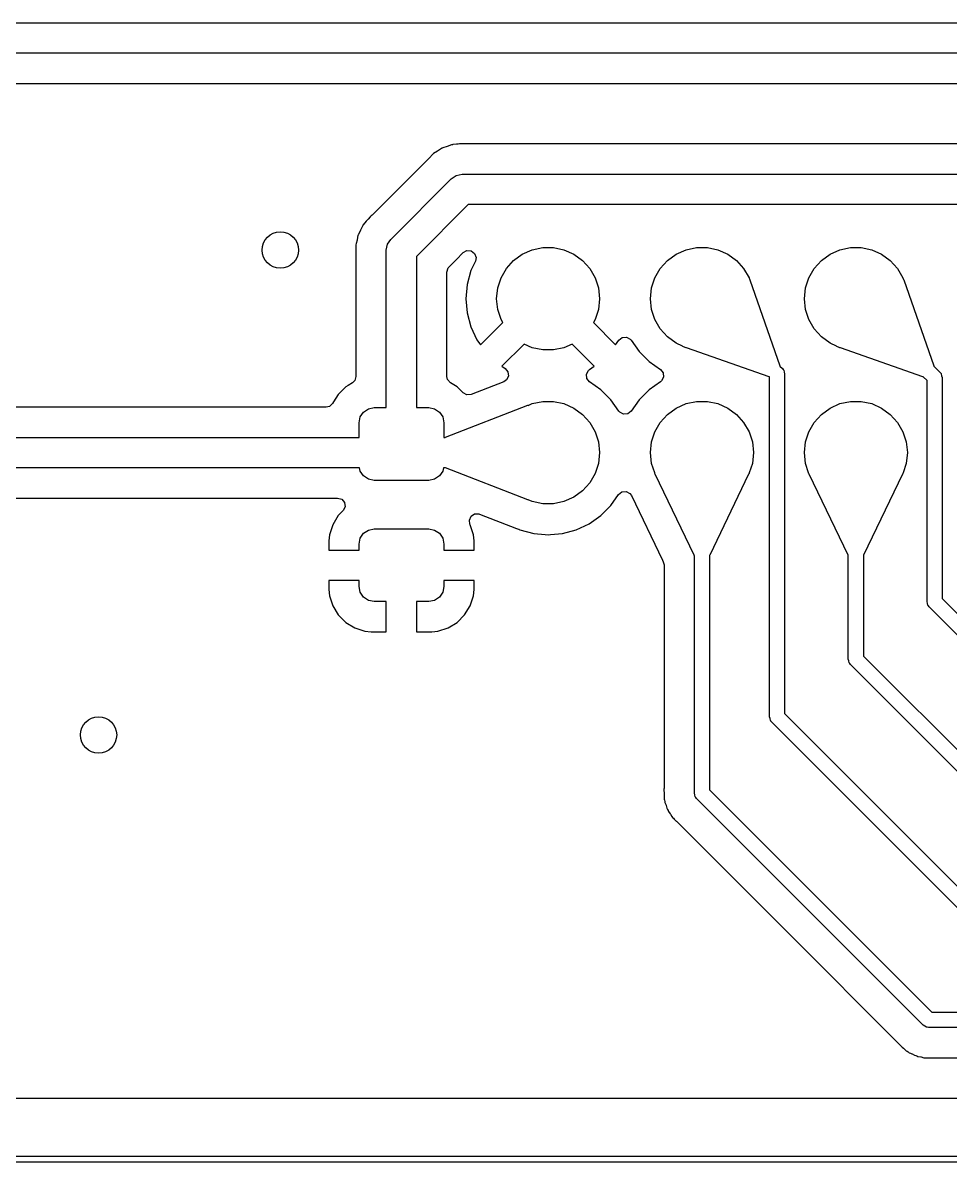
# Model space of a CAD drawing. Extents: x 1.18 to 9.06, y -3.74 to -1.97.
# Drawn here: x 2.904 to 3.506, y -3.742 to -3.002 of the extents above; entities that cross this region are included whole.
import ezdxf

# ---------------------------------------------------------------- set-up
doc = ezdxf.new("R2010")
doc.units = 0
doc.header["$MEASUREMENT"] = 0
doc.layers.add('BLACK', color=7, linetype='CONTINUOUS')

msp = doc.modelspace()

# ---------------------------------------------------------------- linework, layer by layer
at = {"layer": 'BLACK', "linetype": 'CONTINUOUS'}
for p, q in [((2.46471, -3.00197), (5.98425, -3.00197)), ((5.98018, -3.02165), (2.46063, -3.02165)), ((2.46106, -3.04136), (5.96999, -3.04136)), ((3.1731, -3.08531), (3.17053, -3.0869)), ((3.17563, -3.08365), (3.1731, -3.08531)), ((3.17588, -3.08352), (3.17563, -3.08365)), ((3.17615, -3.08339), (3.17588, -3.08352)), ((3.17588, -3.08352), (3.17588, -3.08352)), ((3.1764, -3.08327), (3.17615, -3.0834)), ((3.17615, -3.0834), (3.17615, -3.08339)), ((3.17927, -3.08232), (3.1764, -3.08327)), ((3.18212, -3.08129), (3.17927, -3.08232)), ((3.18239, -3.08122), (3.18212, -3.08129)), ((3.18268, -3.08116), (3.18239, -3.08122)), ((3.18239, -3.08122), (3.18239, -3.08122)), ((3.18296, -3.0811), (3.18268, -3.08116)), ((3.18268, -3.08116), (3.18268, -3.08116)), ((3.18537, -3.08089), (3.18296, -3.0811)), ((3.18597, -3.08084), (3.18537, -3.08089)), ((3.1864, -3.08079), (3.18597, -3.08084)), ((3.18726, -3.08069), (3.1864, -3.08079)), ((3.18758, -3.08069), (3.18726, -3.08069)), ((3.18779, -3.08068), (3.18758, -3.08069)), ((3.18809, -3.08065), (3.18779, -3.08068)), ((3.18984, -3.0805), (3.18809, -3.08065)), ((3.19078, -3.08064), (3.18984, -3.0805)), ((3.19148, -3.08069), (3.19078, -3.08064)), ((4.01532, -3.08069), (3.19148, -3.08069)), ((3.16778, -3.08965), (3.13049, -3.12694)), ((3.16985, -3.08745), (3.16778, -3.08965)), ((3.17007, -3.08726), (3.16985, -3.08745)), ((3.1703, -3.08708), (3.17007, -3.08726)), ((3.17007, -3.08726), (3.17007, -3.08726)), ((3.17053, -3.0869), (3.1703, -3.08708)), ((3.1703, -3.08708), (3.1703, -3.08708)), ((3.18202, -3.10328), (3.18521, -3.10114)), ((3.18521, -3.10114), (3.18898, -3.10039)), ((3.18898, -3.10039), (3.18898, -3.10039)), ((3.18898, -3.10039), (4.01575, -3.10039)), ((3.14265, -3.14265), (3.18202, -3.10328)), ((3.18202, -3.10328), (3.18202, -3.10328)), ((3.19305, -3.12008), (3.15945, -3.15368)), ((4.01167, -3.12008), (3.19305, -3.12008)), ((3.1275, -3.12993), (3.1267, -3.13094)), ((3.12773, -3.1297), (3.1275, -3.12993)), ((3.12787, -3.12954), (3.12773, -3.1297)), ((3.12919, -3.12797), (3.12787, -3.12954)), ((3.12995, -3.1274), (3.12919, -3.12797)), ((3.13049, -3.12694), (3.12995, -3.1274)), ((3.12301, -3.13673), (3.12165, -3.13943)), ((3.12429, -3.13399), (3.12301, -3.13673)), ((3.12444, -3.13375), (3.12429, -3.13399)), ((3.12459, -3.1335), (3.12443, -3.13375)), ((3.12443, -3.13375), (3.12444, -3.13375)), ((3.1246, -3.1335), (3.12459, -3.1335)), ((3.12475, -3.13326), (3.1246, -3.1335)), ((3.1267, -3.13094), (3.12475, -3.13326)), ((3.12025, -3.14536), (3.12006, -3.14615)), ((3.12076, -3.14321), (3.12025, -3.14536)), ((3.12115, -3.14131), (3.12076, -3.14321)), ((3.12137, -3.14025), (3.12115, -3.14131)), ((3.12146, -3.13998), (3.12137, -3.14025)), ((3.12155, -3.1397), (3.12146, -3.13998)), ((3.12146, -3.13998), (3.12146, -3.13998)), ((3.12165, -3.13943), (3.12155, -3.1397)), ((3.12155, -3.1397), (3.12155, -3.1397)), ((3.14051, -3.14584), (3.14265, -3.14265)), ((3.12, -3.14673), (3.11997, -3.14701)), ((3.11997, -3.14701), (3.12006, -3.15004)), ((3.12002, -3.14643), (3.11999, -3.14673)), ((3.11999, -3.14673), (3.12, -3.14673)), ((3.12003, -3.14644), (3.12002, -3.14643)), ((3.12006, -3.14615), (3.12003, -3.14644)), ((3.12006, -3.15004), (3.12006, -3.23167)), ((3.13976, -3.14961), (3.14051, -3.14584)), ((3.13976, -3.25197), (3.13976, -3.14961)), ((3.18508, -3.15592), (3.18976, -3.15124)), ((3.18976, -3.15124), (3.19218, -3.14992)), ((3.19218, -3.14992), (3.19492, -3.15011)), ((3.19492, -3.15011), (3.19712, -3.15176)), ((3.19712, -3.15176), (3.19808, -3.15434)), ((3.22249, -3.15633), (3.22815, -3.15222)), ((3.22815, -3.15222), (3.23454, -3.14937)), ((3.23454, -3.14937), (3.24138, -3.14792)), ((3.24138, -3.14792), (3.24838, -3.14792)), ((3.24838, -3.14792), (3.25522, -3.14937)), ((3.25522, -3.14937), (3.26161, -3.15222)), ((3.26161, -3.15222), (3.26727, -3.15633)), ((3.32249, -3.15633), (3.32815, -3.15222)), ((3.32815, -3.15222), (3.33454, -3.14937)), ((3.33454, -3.14937), (3.34138, -3.14792)), ((3.34138, -3.14792), (3.34838, -3.14792)), ((3.34838, -3.14792), (3.35522, -3.14937)), ((3.35522, -3.14937), (3.36161, -3.15222)), ((3.36161, -3.15222), (3.36727, -3.15633)), ((3.42249, -3.15633), (3.42815, -3.15222)), ((3.42815, -3.15222), (3.43454, -3.14937)), ((3.43454, -3.14937), (3.44138, -3.14792)), ((3.44138, -3.14792), (3.44838, -3.14792)), ((3.44838, -3.14792), (3.45522, -3.14937)), ((3.45522, -3.14937), (3.46161, -3.15222)), ((3.46161, -3.15222), (3.46727, -3.15633)), ((3.15945, -3.15368), (3.15945, -3.25197)), ((3.17993, -3.16123), (3.18058, -3.16042)), ((3.18058, -3.16042), (3.18508, -3.15592)), ((3.19764, -3.15675), (3.19475, -3.16295)), ((3.19808, -3.15434), (3.19764, -3.15675)), ((3.21781, -3.16153), (3.22249, -3.15633)), ((3.26727, -3.15633), (3.27196, -3.16153)), ((3.31781, -3.16153), (3.32249, -3.15633)), ((3.36727, -3.15633), (3.37196, -3.16153)), ((3.41781, -3.16153), (3.42249, -3.15633)), ((3.46727, -3.15633), (3.47196, -3.16153)), ((3.17915, -3.16387), (3.17993, -3.16123)), ((3.17915, -3.23167), (3.17915, -3.16387)), ((3.19475, -3.16295), (3.19234, -3.17194)), ((3.19475, -3.16295), (3.19475, -3.16295)), ((3.21215, -3.17424), (3.21431, -3.16759)), ((3.21431, -3.16759), (3.21781, -3.16153)), ((3.27196, -3.16153), (3.27545, -3.16759)), ((3.27545, -3.16759), (3.27762, -3.17424)), ((3.31215, -3.17424), (3.31431, -3.16759)), ((3.31431, -3.16759), (3.31781, -3.16153)), ((3.37196, -3.16153), (3.37545, -3.16759)), ((3.37545, -3.16759), (3.37581, -3.16869)), ((3.41215, -3.17424), (3.41431, -3.16759)), ((3.41431, -3.16759), (3.41781, -3.16153)), ((3.47196, -3.16153), (3.47545, -3.16759)), ((3.47545, -3.16759), (3.47581, -3.16869)), ((3.19234, -3.17194), (3.19153, -3.1812)), ((3.19234, -3.17194), (3.19234, -3.17194)), ((3.21142, -3.1812), (3.21215, -3.17424)), ((3.27762, -3.17424), (3.27835, -3.1812)), ((3.31142, -3.1812), (3.31215, -3.17424)), ((3.37581, -3.16869), (3.37595, -3.16883)), ((3.37595, -3.16883), (3.37596, -3.16885)), ((3.37596, -3.16885), (3.39559, -3.22477)), ((3.41142, -3.1812), (3.41215, -3.17424)), ((3.47581, -3.16869), (3.47595, -3.16883)), ((3.47595, -3.16883), (3.47596, -3.16885)), ((3.47596, -3.16885), (3.49559, -3.22477)), ((3.19153, -3.1812), (3.19153, -3.1812)), ((3.19153, -3.1812), (3.19234, -3.19047)), ((3.21215, -3.18816), (3.21142, -3.1812)), ((3.27835, -3.1812), (3.27762, -3.18816)), ((3.31215, -3.18816), (3.31142, -3.1812)), ((3.41215, -3.18816), (3.41142, -3.1812)), ((3.21431, -3.19481), (3.21215, -3.18816)), ((3.27762, -3.18816), (3.27545, -3.19481)), ((3.31431, -3.19481), (3.31215, -3.18816)), ((3.41431, -3.19481), (3.41215, -3.18816)), ((3.19234, -3.19047), (3.19234, -3.19047)), ((3.19234, -3.19047), (3.19475, -3.19945)), ((3.20099, -3.21118), (3.21542, -3.19674)), ((3.21542, -3.19674), (3.21431, -3.19481)), ((3.27545, -3.19481), (3.27434, -3.19674)), ((3.27434, -3.19674), (3.28878, -3.21118)), ((3.31781, -3.20087), (3.31431, -3.19481)), ((3.41781, -3.20087), (3.41431, -3.19481)), ((3.19475, -3.19945), (3.19475, -3.19945)), ((3.19475, -3.19945), (3.19868, -3.20788)), ((3.32249, -3.20607), (3.31781, -3.20087)), ((3.42249, -3.20607), (3.41781, -3.20087)), ((3.19868, -3.20788), (3.19868, -3.20788)), ((3.19868, -3.20788), (3.20099, -3.21118)), ((3.20099, -3.21118), (3.20099, -3.21118)), ((3.22931, -3.2107), (3.21491, -3.2251)), ((3.23454, -3.21303), (3.22931, -3.2107)), ((3.26046, -3.2107), (3.25522, -3.21303)), ((3.27486, -3.2251), (3.26046, -3.2107)), ((3.28878, -3.21118), (3.29087, -3.20819)), ((3.29087, -3.20819), (3.29302, -3.20647)), ((3.29302, -3.20647), (3.29576, -3.20618)), ((3.29576, -3.20618), (3.29821, -3.20743)), ((3.29821, -3.20743), (3.29887, -3.20819)), ((3.29887, -3.20819), (3.304, -3.21551)), ((3.32815, -3.21018), (3.32249, -3.20607)), ((3.33227, -3.21202), (3.32815, -3.21018)), ((3.33227, -3.21204), (3.33227, -3.21202)), ((3.33253, -3.21228), (3.33227, -3.21204)), ((3.33407, -3.21282), (3.33253, -3.21228)), ((3.42815, -3.21018), (3.42249, -3.20607)), ((3.43227, -3.21202), (3.42815, -3.21018)), ((3.43227, -3.21204), (3.43227, -3.21202)), ((3.43253, -3.21228), (3.43227, -3.21204)), ((3.43407, -3.21282), (3.43253, -3.21228)), ((3.24138, -3.21448), (3.23454, -3.21303)), ((3.24838, -3.21448), (3.24138, -3.21448)), ((3.25522, -3.21303), (3.24838, -3.21448)), ((3.304, -3.21551), (3.304, -3.21551)), ((3.304, -3.21551), (3.31057, -3.22209)), ((3.33454, -3.21303), (3.33407, -3.21282)), ((3.33486, -3.2131), (3.33454, -3.21303)), ((3.38845, -3.23191), (3.33486, -3.2131)), ((3.43454, -3.21303), (3.43407, -3.21282)), ((3.43486, -3.2131), (3.43454, -3.21303)), ((3.48845, -3.23191), (3.43486, -3.2131)), ((3.21491, -3.2251), (3.21708, -3.22662)), ((3.21708, -3.22662), (3.2188, -3.22877)), ((3.27187, -3.22719), (3.27486, -3.2251)), ((3.31057, -3.22209), (3.31057, -3.22209)), ((3.31057, -3.22209), (3.31788, -3.2272)), ((3.39559, -3.22477), (3.39558, -3.22494)), ((3.39558, -3.22494), (3.39718, -3.22654)), ((3.39718, -3.22654), (3.39771, -3.22724)), ((3.49559, -3.22477), (3.49558, -3.22494)), ((3.49558, -3.22494), (3.49954, -3.2289)), ((3.11928, -3.23431), (3.11774, -3.23582)), ((3.12006, -3.23167), (3.11928, -3.23431)), ((3.17963, -3.23378), (3.17915, -3.23167)), ((3.18147, -3.23582), (3.17963, -3.23378)), ((3.21784, -3.23396), (3.21605, -3.23517)), ((3.21908, -3.2315), (3.21784, -3.23396)), ((3.2188, -3.22877), (3.21908, -3.2315)), ((3.26987, -3.2303), (3.27111, -3.22785)), ((3.27015, -3.23304), (3.26987, -3.2303)), ((3.27187, -3.23519), (3.27015, -3.23304)), ((3.27111, -3.22785), (3.27187, -3.22719)), ((3.31788, -3.2272), (3.3196, -3.22935)), ((3.31988, -3.23209), (3.31864, -3.23454)), ((3.3196, -3.22935), (3.31988, -3.23209)), ((3.38861, -3.23194), (3.38845, -3.23191)), ((3.38864, -3.23192), (3.38861, -3.23194)), ((3.38878, -3.23206), (3.38864, -3.23192)), ((3.38878, -3.45276), (3.38878, -3.23206)), ((3.39771, -3.22724), (3.39784, -3.22736)), ((3.39784, -3.22736), (3.39787, -3.22746)), ((3.39787, -3.22746), (3.39802, -3.22766)), ((3.39802, -3.22766), (3.39828, -3.22885)), ((3.39828, -3.22885), (3.39862, -3.23002)), ((3.39862, -3.23002), (3.39862, -3.45072)), ((3.48861, -3.23194), (3.48845, -3.23191)), ((3.48864, -3.23192), (3.48861, -3.23194)), ((3.49114, -3.23442), (3.48864, -3.23192)), ((3.49114, -3.37795), (3.49114, -3.23442)), ((3.49954, -3.2289), (3.50007, -3.22961)), ((3.50007, -3.22961), (3.5002, -3.22972)), ((3.5002, -3.22972), (3.50023, -3.22982)), ((3.50023, -3.22982), (3.50038, -3.23002)), ((3.50038, -3.23002), (3.50064, -3.23121)), ((3.50064, -3.23121), (3.50098, -3.23238)), ((3.50098, -3.23238), (3.50098, -3.37591)), ((3.11344, -3.23848), (3.10855, -3.24336)), ((3.11505, -3.23748), (3.11344, -3.23848)), ((3.11774, -3.23582), (3.11505, -3.23748)), ((3.18577, -3.23848), (3.18147, -3.23582)), ((3.18962, -3.24233), (3.18577, -3.23848)), ((3.18577, -3.23848), (3.18577, -3.23848)), ((3.21605, -3.23517), (3.19485, -3.24342)), ((3.27919, -3.24032), (3.27187, -3.23519)), ((3.28577, -3.24689), (3.27919, -3.24032)), ((3.27919, -3.24032), (3.27919, -3.24032)), ((3.31057, -3.24032), (3.304, -3.24689)), ((3.31788, -3.2352), (3.31057, -3.24032)), ((3.31864, -3.23454), (3.31788, -3.2352)), ((3.10555, -3.24823), (3.10487, -3.24933)), ((3.10855, -3.24336), (3.10555, -3.24823)), ((3.10855, -3.24336), (3.10855, -3.24336)), ((3.18967, -3.24237), (3.18962, -3.24233)), ((3.19211, -3.24366), (3.18967, -3.24237)), ((3.19485, -3.24342), (3.19211, -3.24366)), ((3.23454, -3.24937), (3.24138, -3.24792)), ((3.24138, -3.24792), (3.24838, -3.24792)), ((3.24838, -3.24792), (3.25522, -3.24937)), ((3.29088, -3.2542), (3.28577, -3.24689)), ((3.304, -3.24689), (3.29888, -3.2542)), ((3.33454, -3.24937), (3.34138, -3.24792)), ((3.34138, -3.24792), (3.34838, -3.24792)), ((3.34838, -3.24792), (3.35522, -3.24937)), ((3.43454, -3.24937), (3.44138, -3.24792)), ((3.44138, -3.24792), (3.44838, -3.24792)), ((3.44838, -3.24792), (3.45522, -3.24937)), ((3.10071, -3.25165), (2.33089, -3.25165)), ((3.10282, -3.25117), (3.10071, -3.25165)), ((3.10487, -3.24933), (3.10282, -3.25117)), ((3.1228, -3.25804), (3.12493, -3.25485)), ((3.12493, -3.25485), (3.12812, -3.25272)), ((3.12812, -3.25272), (3.13189, -3.25197)), ((3.13189, -3.25197), (3.13976, -3.25197)), ((3.15945, -3.25197), (3.16732, -3.25197)), ((3.16732, -3.25197), (3.17109, -3.25272)), ((3.17109, -3.25272), (3.17428, -3.25485)), ((3.17428, -3.25485), (3.17642, -3.25804)), ((3.17825, -3.27124), (3.23166, -3.25045)), ((3.23166, -3.25045), (3.23201, -3.25045)), ((3.23201, -3.25045), (3.23204, -3.25049)), ((3.23204, -3.25049), (3.23454, -3.24937)), ((3.25522, -3.24937), (3.26161, -3.25222)), ((3.26161, -3.25222), (3.26727, -3.25633)), ((3.26727, -3.25633), (3.27196, -3.26153)), ((3.29154, -3.25496), (3.29088, -3.2542)), ((3.294, -3.2562), (3.29154, -3.25496)), ((3.29673, -3.25592), (3.294, -3.2562)), ((3.29888, -3.2542), (3.29673, -3.25592)), ((3.31781, -3.26153), (3.32249, -3.25633)), ((3.32249, -3.25633), (3.32815, -3.25222)), ((3.32815, -3.25222), (3.33454, -3.24937)), ((3.35522, -3.24937), (3.36161, -3.25222)), ((3.36161, -3.25222), (3.36727, -3.25633)), ((3.36727, -3.25633), (3.37196, -3.26153)), ((3.41781, -3.26153), (3.42249, -3.25633)), ((3.42249, -3.25633), (3.42815, -3.25222)), ((3.42815, -3.25222), (3.43454, -3.24937)), ((3.45522, -3.24937), (3.46161, -3.25222)), ((3.46161, -3.25222), (3.46727, -3.25633)), ((3.46727, -3.25633), (3.47196, -3.26153)), ((3.12205, -3.26181), (3.1228, -3.25804)), ((3.12205, -3.27136), (3.12205, -3.26181)), ((3.17642, -3.25804), (3.17717, -3.26181)), ((3.17717, -3.26181), (3.17717, -3.27136)), ((3.27196, -3.26153), (3.27545, -3.26759)), ((3.31431, -3.26759), (3.31781, -3.26153)), ((3.37196, -3.26153), (3.37545, -3.26759)), ((3.41431, -3.26759), (3.41781, -3.26153)), ((3.47196, -3.26153), (3.47545, -3.26759)), ((2.32071, -3.27136), (3.12205, -3.27136)), ((3.17717, -3.27136), (3.17808, -3.27136)), ((3.17808, -3.27136), (3.17809, -3.27135)), ((3.17809, -3.27135), (3.17825, -3.27124)), ((3.27545, -3.26759), (3.27762, -3.27424)), ((3.31215, -3.27424), (3.31431, -3.26759)), ((3.37545, -3.26759), (3.37762, -3.27424)), ((3.41215, -3.27424), (3.41431, -3.26759)), ((3.47545, -3.26759), (3.47762, -3.27424)), ((3.27762, -3.27424), (3.27835, -3.2812)), ((3.31142, -3.2812), (3.31215, -3.27424)), ((3.37762, -3.27424), (3.37835, -3.2812)), ((3.41142, -3.2812), (3.41215, -3.27424)), ((3.47762, -3.27424), (3.47835, -3.2812)), ((3.27835, -3.2812), (3.27762, -3.28816)), ((3.31215, -3.28816), (3.31142, -3.2812)), ((3.37835, -3.2812), (3.37762, -3.28816)), ((3.41215, -3.28816), (3.41142, -3.2812)), ((3.47835, -3.2812), (3.47762, -3.28816)), ((3.12238, -3.29104), (2.31663, -3.29104)), ((3.1228, -3.29314), (3.12238, -3.29104)), ((3.12493, -3.29633), (3.1228, -3.29314)), ((3.17642, -3.29314), (3.17428, -3.29633)), ((3.17683, -3.29104), (3.17642, -3.29314)), ((3.17813, -3.29104), (3.17683, -3.29104)), ((3.17825, -3.29116), (3.17813, -3.29104)), ((3.23166, -3.31195), (3.17825, -3.29116)), ((3.27762, -3.28816), (3.27545, -3.29481)), ((3.31417, -3.29439), (3.31215, -3.28816)), ((3.37762, -3.28816), (3.3756, -3.29436)), ((3.41417, -3.29439), (3.41215, -3.28816)), ((3.47762, -3.28816), (3.4756, -3.29436)), ((3.12812, -3.29846), (3.12493, -3.29633)), ((3.13189, -3.29921), (3.12812, -3.29846)), ((3.16732, -3.29921), (3.13189, -3.29921)), ((3.17109, -3.29846), (3.16732, -3.29921)), ((3.17428, -3.29633), (3.17109, -3.29846)), ((3.27196, -3.30087), (3.26727, -3.30607)), ((3.27545, -3.29481), (3.27196, -3.30087)), ((3.31418, -3.29445), (3.31417, -3.29439)), ((3.31423, -3.29455), (3.31418, -3.29445)), ((3.31431, -3.29481), (3.31423, -3.29455)), ((3.31455, -3.29523), (3.31431, -3.29481)), ((3.33984, -3.34787), (3.31455, -3.29523)), ((3.37521, -3.29523), (3.34993, -3.34787)), ((3.37545, -3.29481), (3.37521, -3.29523)), ((3.37554, -3.29455), (3.37545, -3.29481)), ((3.37559, -3.29445), (3.37554, -3.29455)), ((3.3756, -3.29442), (3.37559, -3.29445)), ((3.3756, -3.29436), (3.3756, -3.29442)), ((3.41418, -3.29445), (3.41417, -3.29439)), ((3.41423, -3.29455), (3.41418, -3.29445)), ((3.41431, -3.29481), (3.41423, -3.29455)), ((3.41455, -3.29523), (3.41431, -3.29481)), ((3.43984, -3.34787), (3.41455, -3.29523)), ((3.47521, -3.29523), (3.44993, -3.34787)), ((3.47545, -3.29481), (3.47521, -3.29523)), ((3.47554, -3.29455), (3.47545, -3.29481)), ((3.47559, -3.29445), (3.47554, -3.29455)), ((3.4756, -3.29442), (3.47559, -3.29445)), ((3.4756, -3.29436), (3.4756, -3.29442)), ((3.26727, -3.30607), (3.26161, -3.31018)), ((3.28577, -3.31551), (3.29074, -3.30841)), ((3.29074, -3.30841), (3.29288, -3.3067)), ((3.29288, -3.3067), (3.29562, -3.30641)), ((3.29562, -3.30641), (3.29808, -3.30765)), ((3.29808, -3.30765), (3.29914, -3.3091)), ((2.31706, -3.31075), (3.10815, -3.31075)), ((3.10815, -3.31075), (3.11079, -3.31152)), ((3.11079, -3.31152), (3.11259, -3.3136)), ((3.11259, -3.3136), (3.11298, -3.31632)), ((3.232, -3.31195), (3.23166, -3.31195)), ((3.23204, -3.31191), (3.232, -3.31195)), ((3.23454, -3.31303), (3.23204, -3.31191)), ((3.24138, -3.31448), (3.23454, -3.31303)), ((3.24838, -3.31448), (3.24138, -3.31448)), ((3.25522, -3.31303), (3.24838, -3.31448)), ((3.26161, -3.31018), (3.25522, -3.31303)), ((3.27919, -3.32209), (3.28577, -3.31551)), ((3.29914, -3.3091), (3.31927, -3.35102)), ((3.10857, -3.32211), (3.10495, -3.32799)), ((3.1116, -3.31908), (3.10857, -3.32211)), ((3.11184, -3.31883), (3.1116, -3.31908)), ((3.11298, -3.31632), (3.11184, -3.31883)), ((3.19373, -3.32501), (3.19486, -3.3225)), ((3.19486, -3.3225), (3.19716, -3.32099)), ((3.19716, -3.32099), (3.19991, -3.32097)), ((3.19991, -3.32097), (3.20034, -3.32112)), ((3.20034, -3.32112), (3.22443, -3.3305)), ((3.27157, -3.32742), (3.27919, -3.32209)), ((3.10495, -3.32799), (3.10278, -3.33454)), ((3.10495, -3.32799), (3.10495, -3.32799)), ((3.12812, -3.33146), (3.13189, -3.33071)), ((3.13189, -3.33071), (3.16732, -3.33071)), ((3.16732, -3.33071), (3.17109, -3.33146)), ((3.19415, -3.32773), (3.19373, -3.32501)), ((3.19427, -3.32799), (3.19415, -3.32773)), ((3.19644, -3.33454), (3.19427, -3.32799)), ((3.22443, -3.3305), (3.22443, -3.3305)), ((3.22443, -3.3305), (3.22506, -3.33071)), ((3.22506, -3.33071), (3.22558, -3.33088)), ((3.26314, -3.33135), (3.27157, -3.32742)), ((3.10278, -3.33454), (3.10236, -3.33858)), ((3.10278, -3.33454), (3.10278, -3.33454)), ((3.12205, -3.34055), (3.1228, -3.33678)), ((3.1228, -3.33678), (3.12493, -3.33359)), ((3.12493, -3.33359), (3.12812, -3.33146)), ((3.17109, -3.33146), (3.17428, -3.33359)), ((3.17428, -3.33359), (3.17642, -3.33678)), ((3.17642, -3.33678), (3.17717, -3.34055)), ((3.19685, -3.33858), (3.19644, -3.33454)), ((3.22558, -3.33088), (3.22584, -3.33099)), ((3.22584, -3.33099), (3.22619, -3.33115)), ((3.22619, -3.33115), (3.22663, -3.33135)), ((3.22663, -3.33135), (3.23561, -3.33376)), ((3.23561, -3.33376), (3.24303, -3.33441)), ((3.24303, -3.33441), (3.24488, -3.33457)), ((3.24488, -3.33457), (3.24643, -3.33444)), ((3.24488, -3.33457), (3.24488, -3.33457)), ((3.24488, -3.33457), (3.24488, -3.33457)), ((3.24643, -3.33444), (3.25415, -3.33376)), ((3.25415, -3.33376), (3.26314, -3.33135)), ((3.10236, -3.33858), (3.10236, -3.34449)), ((3.10236, -3.34449), (3.12205, -3.34449)), ((3.12205, -3.34449), (3.12205, -3.34055)), ((3.17717, -3.34055), (3.17717, -3.34449)), ((3.17717, -3.34449), (3.19685, -3.34449)), ((3.19685, -3.34449), (3.19685, -3.33858)), ((3.19685, -3.33858), (3.19685, -3.33858)), ((3.31927, -3.35102), (3.31977, -3.35207)), ((3.31977, -3.35207), (3.32026, -3.35418)), ((3.33992, -3.348), (3.33984, -3.34787)), ((3.33996, -3.34801), (3.33992, -3.348)), ((3.33996, -3.50236), (3.33996, -3.34801)), ((3.34993, -3.34787), (3.3498, -3.34798)), ((3.3498, -3.34798), (3.3498, -3.50032)), ((3.43992, -3.348), (3.43984, -3.34787)), ((3.43996, -3.34801), (3.43992, -3.348)), ((3.43996, -3.41535), (3.43996, -3.34801)), ((3.44993, -3.34787), (3.4498, -3.34798)), ((3.4498, -3.34798), (3.4498, -3.41332)), ((3.32026, -3.35418), (3.32026, -3.4991)), ((3.12205, -3.36417), (3.10236, -3.36417)), ((3.10236, -3.36417), (3.10236, -3.37008)), ((3.12205, -3.36811), (3.12205, -3.36417)), ((3.19685, -3.36417), (3.17717, -3.36417)), ((3.17717, -3.36417), (3.17717, -3.36811)), ((3.19685, -3.37008), (3.19685, -3.36417)), ((3.10236, -3.37008), (3.10278, -3.37412)), ((3.10278, -3.37412), (3.10495, -3.38067)), ((3.1228, -3.37188), (3.12205, -3.36811)), ((3.12493, -3.37507), (3.1228, -3.37188)), ((3.12812, -3.3772), (3.12493, -3.37507)), ((3.17428, -3.37507), (3.17109, -3.3772)), ((3.17642, -3.37188), (3.17428, -3.37507)), ((3.17717, -3.36811), (3.17642, -3.37188)), ((3.19427, -3.38067), (3.19644, -3.37412)), ((3.19644, -3.37412), (3.19685, -3.37008)), ((3.19644, -3.37412), (3.19644, -3.37412)), ((3.19685, -3.37008), (3.19685, -3.37008)), ((3.10495, -3.38067), (3.10495, -3.38067)), ((3.10495, -3.38067), (3.10857, -3.38655)), ((3.13189, -3.37795), (3.12812, -3.3772)), ((3.13976, -3.37795), (3.13189, -3.37795)), ((3.13976, -3.39764), (3.13976, -3.37795)), ((3.16732, -3.37795), (3.15945, -3.37795)), ((3.15945, -3.37795), (3.15945, -3.39764)), ((3.17109, -3.3772), (3.16732, -3.37795)), ((3.19064, -3.38655), (3.19427, -3.38067)), ((3.19427, -3.38067), (3.19427, -3.38067)), ((3.49148, -3.37912), (3.49114, -3.37795)), ((3.49174, -3.38031), (3.49148, -3.37912)), ((3.49189, -3.38051), (3.49174, -3.38031)), ((3.49192, -3.38061), (3.49189, -3.38051)), ((3.49206, -3.38073), (3.49192, -3.38061)), ((3.49258, -3.38143), (3.49206, -3.38073)), ((3.68156, -3.57041), (3.49258, -3.38143)), ((3.50098, -3.37591), (3.68708, -3.56201)), ((3.10857, -3.38655), (3.11345, -3.39143)), ((3.18576, -3.39143), (3.19064, -3.38655)), ((3.11345, -3.39143), (3.11933, -3.39505)), ((3.11933, -3.39505), (3.11933, -3.39505)), ((3.11933, -3.39505), (3.12588, -3.39722)), ((3.12588, -3.39722), (3.12588, -3.39722)), ((3.12588, -3.39722), (3.12992, -3.39764)), ((3.16929, -3.39764), (3.17333, -3.39722)), ((3.17333, -3.39722), (3.17989, -3.39505)), ((3.17989, -3.39505), (3.18576, -3.39143)), ((3.17989, -3.39505), (3.17989, -3.39505)), ((3.12992, -3.39764), (3.13976, -3.39764)), ((3.13976, -3.39764), (3.13976, -3.39764)), ((3.15945, -3.39764), (3.16929, -3.39764)), ((3.16929, -3.39764), (3.16929, -3.39764)), ((3.4403, -3.41652), (3.43996, -3.41535)), ((3.44056, -3.41771), (3.4403, -3.41652)), ((3.44071, -3.41791), (3.44056, -3.41771)), ((3.44074, -3.41801), (3.44071, -3.41791)), ((3.44088, -3.41813), (3.44074, -3.41801)), ((3.4414, -3.41883), (3.44088, -3.41813)), ((3.62054, -3.59797), (3.4414, -3.41883)), ((3.4498, -3.41332), (3.62605, -3.58957)), ((3.38912, -3.45392), (3.38878, -3.45276)), ((3.38938, -3.45511), (3.38912, -3.45392)), ((3.38953, -3.45531), (3.38938, -3.45511)), ((3.38956, -3.45542), (3.38953, -3.45531)), ((3.38969, -3.45553), (3.38956, -3.45542)), ((3.39022, -3.45624), (3.38969, -3.45553)), ((3.55951, -3.62553), (3.39022, -3.45624)), ((3.39862, -3.45072), (3.56503, -3.61713)), ((3.3202, -3.49972), (3.32017, -3.50003)), ((3.32017, -3.50003), (3.32026, -3.50275)), ((3.32026, -3.4991), (3.32019, -3.49972)), ((3.32019, -3.49972), (3.3202, -3.49972)), ((3.3498, -3.50032), (3.49416, -3.64469)), ((3.32026, -3.50275), (3.32026, -3.50391)), ((3.32026, -3.50391), (3.32026, -3.50391)), ((3.32026, -3.50391), (3.32029, -3.50418)), ((3.32029, -3.50418), (3.32031, -3.50441)), ((3.32031, -3.50441), (3.32037, -3.50625)), ((3.32037, -3.50625), (3.32037, -3.50625)), ((3.32037, -3.50625), (3.32059, -3.507)), ((3.32059, -3.507), (3.32074, -3.50775)), ((3.32074, -3.50775), (3.32084, -3.50854)), ((3.3403, -3.50353), (3.33996, -3.50236)), ((3.34056, -3.50472), (3.3403, -3.50353)), ((3.34071, -3.50492), (3.34056, -3.50472)), ((3.34074, -3.50502), (3.34071, -3.50492)), ((3.34088, -3.50514), (3.34074, -3.50502)), ((3.3414, -3.50584), (3.34088, -3.50514)), ((3.48865, -3.65309), (3.3414, -3.50584)), ((3.32084, -3.50854), (3.32152, -3.51024)), ((3.32152, -3.51024), (3.32159, -3.51046)), ((3.32159, -3.51046), (3.3221, -3.51222)), ((3.3221, -3.51222), (3.3225, -3.5129)), ((3.3225, -3.5129), (3.32284, -3.51359)), ((3.32284, -3.51359), (3.32299, -3.51397)), ((3.32299, -3.51397), (3.32313, -3.51432)), ((3.32313, -3.51432), (3.32421, -3.5158)), ((3.32421, -3.5158), (3.32433, -3.516)), ((3.32433, -3.516), (3.32527, -3.51758)), ((3.32527, -3.51758), (3.32527, -3.51758)), ((3.32527, -3.51758), (3.32583, -3.51813)), ((3.32583, -3.51813), (3.32632, -3.51872)), ((3.32632, -3.51872), (3.32679, -3.51935)), ((3.32679, -3.51935), (3.32679, -3.51935)), ((3.32679, -3.51935), (3.3282, -3.52052)), ((3.3282, -3.52052), (3.32837, -3.52068)), ((3.32837, -3.52068), (3.40194, -3.59425)), ((3.40194, -3.59425), (3.47241, -3.66472)), ((3.49416, -3.64469), (5.20662, -3.64469)), ((3.48971, -3.65367), (3.48865, -3.65309)), ((3.49074, -3.65433), (3.48971, -3.65367)), ((3.49099, -3.65436), (3.49074, -3.65433)), ((3.49108, -3.65442), (3.49099, -3.65436)), ((3.49126, -3.6544), (3.49108, -3.65442)), ((3.49213, -3.65453), (3.49126, -3.6544)), ((5.20866, -3.65453), (3.49213, -3.65453)), ((3.47241, -3.66472), (3.4728, -3.6652)), ((3.4728, -3.6652), (3.4728, -3.66519)), ((3.4728, -3.66519), (3.473, -3.66543)), ((3.473, -3.66543), (3.473, -3.66543)), ((3.473, -3.66543), (3.473, -3.66543)), ((3.473, -3.66543), (3.47499, -3.66729)), ((3.47499, -3.66729), (3.47581, -3.66811)), ((3.47581, -3.66811), (3.47602, -3.66828)), ((3.47602, -3.66828), (3.4762, -3.66843)), ((3.4762, -3.66843), (3.47754, -3.66969)), ((3.47754, -3.66969), (3.47754, -3.66969)), ((3.47754, -3.66969), (3.47823, -3.67007)), ((3.47823, -3.67007), (3.47887, -3.67049)), ((3.47887, -3.67049), (3.47949, -3.67097)), ((3.47949, -3.67097), (3.48035, -3.67135)), ((3.48035, -3.67135), (3.48117, -3.6717)), ((3.48117, -3.6717), (3.48138, -3.6718)), ((3.48138, -3.6718), (3.48299, -3.67268)), ((3.48299, -3.67268), (3.48375, -3.67288)), ((3.48375, -3.67288), (3.48448, -3.67313)), ((3.48448, -3.67313), (3.4852, -3.67344)), ((3.4852, -3.67344), (3.48701, -3.67373)), ((3.48701, -3.67373), (3.48724, -3.67378)), ((3.48724, -3.67378), (3.48901, -3.67423)), ((3.48901, -3.67423), (3.4898, -3.67423)), ((3.4898, -3.67423), (3.49057, -3.67429)), ((3.49057, -3.67429), (3.49135, -3.67442)), ((3.49135, -3.67442), (3.49317, -3.67424)), ((3.49317, -3.67424), (3.4934, -3.67423)), ((3.4934, -3.67423), (5.2054, -3.67423)), ((8.02661, -3.70079), (1.85528, -3.70079)), ((8.07087, -3.74213), (1.81102, -3.74213)), ((1.81299, -3.73819), (8.0689, -3.73819))]:
    msp.add_line(p, q, dxfattribs=at)
at = {"layer": 'BLACK'}
for centre in [(3.07087, -3.14961), (2.95276, -3.46457)]:
    msp.add_circle(centre, 0.01181, dxfattribs=at)

doc.saveas('drawing.dxf')
